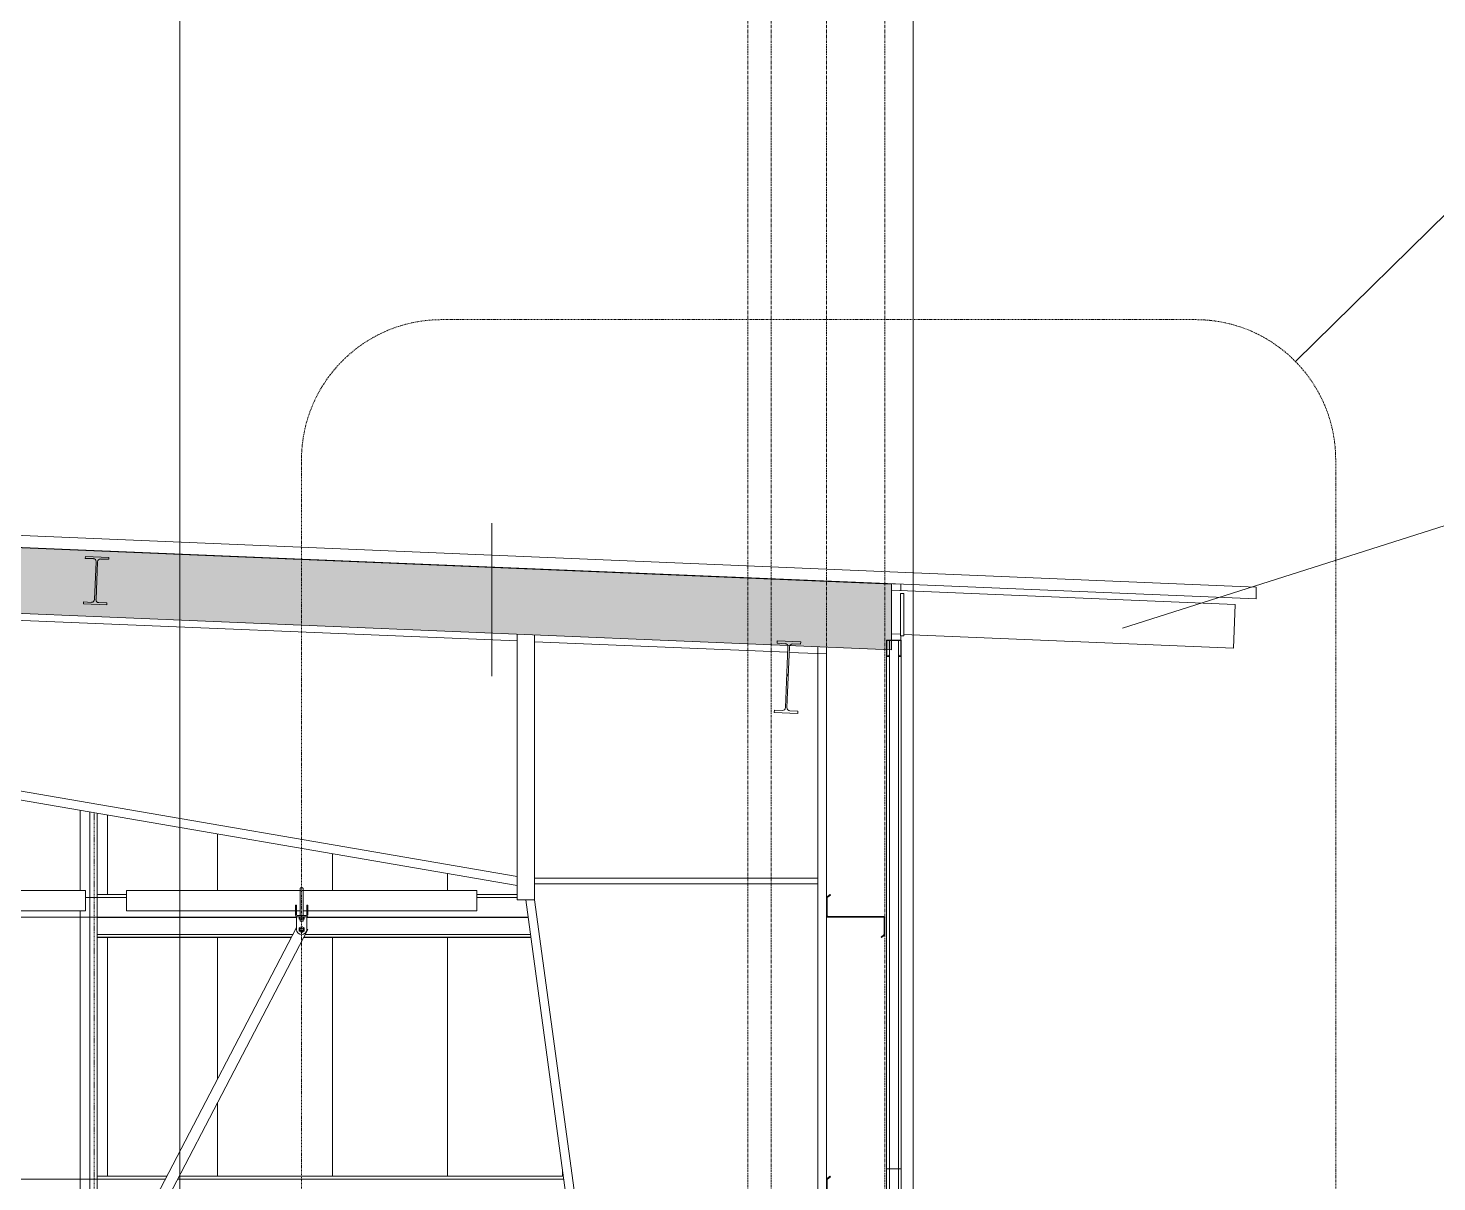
# Model space of a CAD drawing. Header units: inches. Extents: x 21386 to 98546, y -290 to 853.
# Drawn here: x 32791.8 to 33033, y 244.1 to 441.7 of the extents above; entities that cross this region are included whole.
import ezdxf

# ---------------------------------------------------------------- set-up
doc = ezdxf.new("R2010")
doc.units = ezdxf.units.IN
doc.header["$MEASUREMENT"] = 0
for name, pattern in [('Dash Dot 3_16_', [0.3125, 0.1875, -0.0625, 0, -0.0625]), ('Grid Line 1_2_', [0.875, 0.5, -0.125, 0.125, -0.125]), ('Hidden 1_8_', [0.1875, 0.125, -0.0625])]:
    doc.linetypes.add(name, pattern=pattern)
for name, color, linetype, lineweight in [('A-ANNO-IDEN', 131, 'Continuous', 9), ('A-ANNO-SYMB', 150, 'Continuous', 9), ('A-CLNG', 13, 'Continuous', 13), ('A-CLNG-PATT', 13, 'Continuous', 25), ('A-GLAZ-CWMG', 51, 'Continuous', 13), ('A-ROOF', 132, 'Continuous', 13), ('A-WALL', 113, 'Continuous', 13), ('A-WALL-PATT', 111, 'Continuous', 25), ('EOP-PR', 4, 'Continuous', 70), ('G-ANNO-SYMB', 111, 'Continuous', 9), ('I-WALL', 2, 'Continuous', 13), ('Q-SPCQ', 91, 'Continuous', 13), ('S-BEAM', 12, 'Continuous', 13), ('S-COLS', 52, 'Continuous', 13), ('S-GRID', 1, 'Continuous', 9)]:
    doc.layers.add(name, color=color, linetype=linetype, lineweight=lineweight)
pattern_1 = [(45, (22011.012, 102), (-19.007, 19.007), []), (45, (22011.012, 130.8), (-19.007, 19.007), [])]

# ---------------------------------------------------------------- blocks, each defined once
blk = doc.blocks.new('Basketball_Backstop-Performance_Sports_Systems-3103-Ceiling_Hung - 27_-0_ to 27_-11 7_8_-706978-Building Section - North_South looking East _ Fitness Center')
at = {"layer": 'Q-SPCQ', "color": 8, "lineweight": 9}
for p, q in [((22232.68, 294), (22184.79, 294)), ((22232.68, 294), (22232.68, 292.25)), ((22232.68, 292.25), (22232.68, 290.5)), ((22269.62, 294), (22239.68, 294)), ((22239.68, 292.25), (22239.68, 294)), ((22239.68, 290.5), (22239.68, 292.25)), ((22269.43, 292.25), (22269.43, 289.69)), ((22299.68, 294), (22269.79, 294)), ((22269.93, 289.69), (22269.93, 292.25)), ((22299.68, 294), (22299.68, 292.25)), ((22299.68, 292.25), (22299.68, 290.5)), ((22185.74, 290.5), (22232.68, 290.5)), ((22239.68, 290.5), (22268.62, 290.5)), ((22268.8, 291.5), (22268.62, 291.5)), ((22268.62, 291), (22268.62, 291.5)), ((22268.62, 291.5), (22268.62, 291.37)), ((22268.8, 291.5), (22268.62, 291.5)), ((22268.62, 291.35), (22268.62, 291)), ((22268.62, 289.81), (22268.62, 291)), ((22268.8, 291.37), (22268.8, 291.5)), ((22268.8, 291.5), (22268.8, 291)), ((22268.8, 291), (22268.8, 291.35)), ((22268.8, 291), (22268.8, 289.81)), ((22268.8, 290.5), (22269.46, 290.5)), ((22268.93, 289.5), (22268.8, 289.5)), ((22268.8, 289.25), (22268.8, 289.5)), ((22268.8, 289.5), (22268.8, 289.49)), ((22270.43, 289.69), (22268.93, 289.69)), ((22268.93, 289.5), (22270.43, 289.5)), ((22269.24, 289.5), (22269.24, 289.06)), ((22269.43, 290.5), (22269.43, 289.69)), ((22269.43, 289.5), (22269.43, 288.75)), ((22269.68, 289.06), (22269.68, 289.5)), ((22269.89, 290.5), (22270.55, 290.5)), ((22269.93, 289.69), (22269.93, 290.5)), ((22269.93, 288.75), (22269.93, 289.5)), ((22270.12, 289.5), (22270.12, 289.06)), ((22270.55, 289.5), (22270.43, 289.5)), ((22270.74, 291.5), (22270.55, 291.5)), ((22270.55, 291), (22270.55, 291.5)), ((22270.55, 291.5), (22270.55, 291.37)), ((22270.74, 291.5), (22270.55, 291.5)), ((22270.55, 291.35), (22270.55, 291)), ((22270.55, 291), (22270.55, 289.81)), ((22270.55, 289.49), (22270.55, 289.5)), ((22270.55, 289.5), (22270.55, 289.25)), ((22270.74, 291.37), (22270.74, 291.5)), ((22270.74, 291.5), (22270.74, 291)), ((22270.74, 291), (22270.74, 291.35)), ((22270.74, 289.81), (22270.74, 291)), ((22270.74, 290.5), (22299.68, 290.5)), ((22268.8, 287.66), (22190.51, 137.37)), ((22191.6, 135.4), (22270.75, 287.33)), ((22268.8, 288.31), (22268.8, 289.25)), ((22268.8, 288.18), (22268.8, 288.31)), ((22268.8, 287.31), (22268.8, 288.18)), ((22269.68, 289.06), (22269.24, 289.06)), ((22269.68, 287.82), (22269.24, 287.57)), ((22269.24, 287.57), (22269.24, 287.06)), ((22269.24, 287.06), (22269.68, 286.81)), ((22269.68, 288.75), (22269.44, 288.75)), ((22270.12, 289.06), (22269.68, 289.06)), ((22269.92, 288.75), (22269.68, 288.75)), ((22270.12, 287.57), (22269.68, 287.82)), ((22269.68, 286.81), (22270.12, 287.06)), ((22270.12, 287.06), (22270.12, 287.57)), ((22270.55, 289.25), (22270.55, 288.31)), ((22270.55, 288.31), (22270.55, 288.18)), ((22270.55, 288.18), (22270.55, 287.31)), ((22270.63, 287.39), (22270.75, 287.33))]:
    blk.add_line(p, q, dxfattribs=at)
at = {"layer": 'Q-SPCQ', "color": 8, "lineweight": 9, "flags": 128}
for points in [[(22269.43, 294.25), (22269.43, 294.26), (22269.43, 294.27), (22269.43, 294.28), (22269.43, 294.29), (22269.43, 294.3), (22269.43, 294.31), (22269.44, 294.32), (22269.44, 294.33), (22269.44, 294.34), (22269.45, 294.35), (22269.45, 294.36), (22269.46, 294.37), (22269.46, 294.37), (22269.47, 294.38), (22269.47, 294.39), (22269.48, 294.4), (22269.48, 294.41), (22269.49, 294.41), (22269.5, 294.42), (22269.5, 294.43), (22269.51, 294.44), (22269.52, 294.44), (22269.53, 294.45), (22269.53, 294.45), (22269.54, 294.46), (22269.55, 294.47), (22269.56, 294.47), (22269.57, 294.48), (22269.58, 294.48), (22269.59, 294.48), (22269.6, 294.49), (22269.61, 294.49), (22269.62, 294.49), (22269.63, 294.49), (22269.64, 294.5), (22269.65, 294.5), (22269.66, 294.5), (22269.67, 294.5), (22269.68, 294.5), (22269.68, 294.5)], [(22269.43, 293.97), (22269.43, 294.01), (22269.43, 294.05), (22269.43, 294.08), (22269.43, 294.11), (22269.43, 294.14), (22269.43, 294.17), (22269.43, 294.19), (22269.43, 294.21), (22269.43, 294.22), (22269.43, 294.23), (22269.43, 294.24), (22269.43, 294.25), (22269.43, 294.25)], [(22269.43, 294.25), (22269.43, 294.25), (22269.43, 294.24), (22269.43, 294.24), (22269.43, 294.22), (22269.43, 294.21), (22269.43, 294.19), (22269.43, 294.17), (22269.43, 294.15), (22269.43, 294.12), (22269.43, 294.09), (22269.43, 294.06), (22269.43, 294.02), (22269.43, 293.99), (22269.43, 293.94), (22269.43, 293.9), (22269.43, 293.85), (22269.43, 293.81), (22269.43, 293.75), (22269.43, 293.7), (22269.43, 293.64), (22269.43, 293.58), (22269.43, 293.52), (22269.43, 293.46), (22269.43, 293.4), (22269.43, 293.33), (22269.43, 293.26), (22269.43, 293.19), (22269.43, 293.12), (22269.43, 293.05), (22269.43, 292.97), (22269.43, 292.9), (22269.43, 292.82), (22269.43, 292.75), (22269.43, 292.67), (22269.43, 292.59), (22269.43, 292.51), (22269.43, 292.43), (22269.43, 292.35), (22269.43, 292.27), (22269.43, 292.25)], [(22269.68, 294.5), (22269.69, 294.5), (22269.7, 294.5), (22269.71, 294.5), (22269.72, 294.5), (22269.73, 294.5), (22269.74, 294.49), (22269.75, 294.49), (22269.76, 294.49), (22269.77, 294.48), (22269.78, 294.48), (22269.78, 294.48), (22269.79, 294.47), (22269.8, 294.47), (22269.81, 294.46), (22269.82, 294.46), (22269.83, 294.45), (22269.84, 294.44), (22269.84, 294.44), (22269.85, 294.43), (22269.86, 294.42), (22269.86, 294.42), (22269.87, 294.41), (22269.88, 294.4), (22269.88, 294.39), (22269.89, 294.39), (22269.89, 294.38), (22269.9, 294.37), (22269.9, 294.36), (22269.91, 294.35), (22269.91, 294.34), (22269.91, 294.33), (22269.92, 294.32), (22269.92, 294.31), (22269.92, 294.3), (22269.92, 294.29), (22269.93, 294.28), (22269.93, 294.27), (22269.93, 294.26), (22269.93, 294.25), (22269.93, 294.25)], [(22269.93, 292.25), (22269.93, 292.33), (22269.93, 292.41), (22269.93, 292.49), (22269.93, 292.57), (22269.93, 292.65), (22269.93, 292.73), (22269.93, 292.8), (22269.93, 292.88), (22269.93, 292.95), (22269.93, 293.03), (22269.93, 293.1), (22269.93, 293.17), (22269.93, 293.24), (22269.93, 293.31), (22269.93, 293.38), (22269.93, 293.44), (22269.93, 293.51), (22269.93, 293.57), (22269.93, 293.63), (22269.93, 293.68), (22269.93, 293.74), (22269.93, 293.79), (22269.93, 293.84), (22269.93, 293.89), (22269.93, 293.93), (22269.93, 293.97), (22269.93, 294.01), (22269.93, 294.05), (22269.93, 294.08), (22269.93, 294.11), (22269.93, 294.14), (22269.93, 294.17), (22269.93, 294.19), (22269.93, 294.21), (22269.93, 294.22), (22269.93, 294.23), (22269.93, 294.24), (22269.93, 294.25), (22269.93, 294.25)], [(22269.93, 294.25), (22269.93, 294.25), (22269.93, 294.24), (22269.93, 294.24), (22269.93, 294.22), (22269.93, 294.21), (22269.93, 294.19), (22269.93, 294.17), (22269.93, 294.15), (22269.93, 294.12), (22269.93, 294.09), (22269.93, 294.06), (22269.93, 294.02), (22269.93, 293.99)]]:
    blk.add_lwpolyline(points, dxfattribs=at)
at = {"layer": 'Q-SPCQ', "color": 8, "lineweight": 9}
for centre, radius, start, end in [((22268.93, 289.81), 0.312, 180, 270), ((22268.93, 289.81), 0.125, 180, 270), ((22270.43, 289.81), 0.313, 270, 0), ((22270.43, 289.81), 0.125, 270, 0), ((22269.68, 287.31), 0.875, 180, 0), ((22269.68, 287.31), 0.281, 135, 165), ((22269.68, 287.31), 0.281, 195, 225), ((22269.68, 287.31), 0.25, 0, 180), ((22269.68, 287.31), 0.25, 120, 180), ((22269.68, 287.31), 0.25, 180, 195), ((22269.68, 287.31), 0.25, 180, 0), ((22269.68, 287.31), 0.281, 75, 105), ((22269.68, 287.31), 0.25, 75, 105), ((22269.68, 287.31), 0.25, 255, 330), ((22269.68, 287.31), 0.281, 255, 285), ((22269.68, 287.31), 0.281, 15, 45), ((22269.68, 287.31), 0.281, 315, 345), ((22269.68, 287.31), 0.25, 0, 15), ((22269.68, 287.31), 0.25, 345, 0)]:
    blk.add_arc(centre, radius, start, end, dxfattribs=at)
blk = doc.blocks.new('Rectangular Mullion - Profile_Polycarbonate_Upper and left-1767982-Building Section - North_South looking East _ Fitness Center')
at = {"layer": 'A-GLAZ-CWMG', "color": 7}
for p, q in [((22369.8, 336.84), (22369.8, 334.09)), ((22372.3, 336.84), (22369.8, 336.84)), ((22369.87, 334.15), (22369.87, 336.78)), ((22369.87, 336.78), (22372.24, 336.78)), ((22372.24, 336.78), (22372.24, 334.15)), ((22372.3, 334.09), (22372.3, 336.84)), ((22369.8, 334.09), (22370.3, 334.09)), ((22370.24, 334.15), (22369.87, 334.15)), ((22370.3, 334.34), (22370.24, 334.34)), ((22370.24, 334.34), (22370.24, 334.15)), ((22370.3, 334.09), (22370.3, 334.34)), ((22371.94, 334.34), (22371.88, 334.34)), ((22371.88, 334.34), (22371.88, 334.09)), ((22371.88, 334.09), (22372.3, 334.09)), ((22371.94, 334.15), (22371.94, 334.34)), ((22372.24, 334.15), (22371.94, 334.15))]:
    blk.add_line(p, q, dxfattribs=at)
blk = doc.blocks.new('Rectangular Mullion - Profile_Polycarbonate_right-1189833-Building Section - North_South looking East _ Fitness Center')
at = {"layer": 'A-GLAZ-CWMG', "color": 10, "lineweight": 9}
for p, q in [((22371.88, 246.3), (22371.88, 336.78)), ((22370.3, 246.3), (22370.3, 335.23))]:
    blk.add_line(p, q, dxfattribs=at)
at = {"layer": 'A-GLAZ-CWMG', "color": 8, "lineweight": 9}
for p, q in [((22369.8, 246.3), (22369.8, 334.09)), ((22372.3, 246.3), (22372.3, 334.09))]:
    blk.add_line(p, q, dxfattribs=at)
blk = doc.blocks.new('Rectangular Mullion - Profile_Polycarbonate_right-1767695-Building Section - North_South looking East _ Fitness Center')
at = {"layer": 'A-GLAZ-CWMG', "color": 8, "lineweight": 9}
for p, q in [((22236.43, 293.29), (22236.43, 306.91)), ((22236.43, 245.04), (22236.43, 285.94)), ((22236.43, 225.51), (22236.43, 237.69)), ((22236.43, 196.79), (22236.43, 221.45)), ((22236.43, 148.54), (22236.43, 189.44)), ((22236.43, 103.68), (22236.43, 141.19)), ((22236.43, 55.05), (22236.43, 96.32)), ((22236.43, 37.12), (22236.43, 47.7))]:
    blk.add_line(p, q, dxfattribs=at)
blk = doc.blocks.new('W-Wide Flange - W12X22-1533120-Building Section - North_South looking East _ Fitness Center')
at = {"layer": 'S-BEAM', "lineweight": 9}
h = blk.add_hatch(dxfattribs=at)
h.set_pattern_fill('FP_36', color=8, style=0, pattern_type=2)
h.set_pattern_definition(pattern_1)
h.paths.add_polyline_path([(22354.61, 324.29), (22354.63, 324.71), (22353.26, 324.77), (22352.9, 324.93), (22352.77, 325.3), (22353.2, 335.72), (22353.37, 336.07), (22353.74, 336.21), (22355.11, 336.15), (22355.13, 336.58), (22351.1, 336.74), (22351.08, 336.32), (22352.45, 336.26), (22352.81, 336.1), (22352.94, 335.73), (22352.51, 325.31), (22352.35, 324.96), (22351.98, 324.82), (22350.61, 324.88), (22350.59, 324.45)], flags=0)
at = {"layer": 'S-BEAM', "color": 7}
for p, q in [((22351.1, 336.74), (22351.08, 336.32)), ((22351.08, 336.32), (22352.45, 336.26)), ((22355.13, 336.58), (22351.1, 336.74)), ((22352.94, 335.73), (22352.51, 325.31)), ((22352.77, 325.3), (22353.2, 335.72)), ((22353.74, 336.21), (22355.11, 336.15)), ((22355.11, 336.15), (22355.13, 336.58)), ((22350.61, 324.88), (22350.59, 324.45)), ((22350.59, 324.45), (22354.61, 324.29)), ((22351.98, 324.82), (22350.61, 324.88)), ((22354.63, 324.71), (22353.26, 324.77)), ((22354.61, 324.29), (22354.63, 324.71))]:
    blk.add_line(p, q, dxfattribs=at)
for centre, radius, start, end in [((22352.43, 335.75), 0.512, 357.6141, 87.6141), ((22353.72, 335.7), 0.513, 87.6141, 177.6141), ((22352, 325.33), 0.512, 267.6141, 357.6141), ((22353.28, 325.28), 0.513, 177.6141, 267.6141)]:
    blk.add_arc(centre, radius, start, end, dxfattribs=at)
blk = doc.blocks.new('columns and girder2 - one-1334686-Building Section - North_South looking East _ Fitness Center')
at = {"layer": 'S-BEAM', "color": 8, "lineweight": 9}
for p, q in [((22024.63, 348.46), (22306.55, 336.72)), ((22306.55, 337.89), (22306.55, 292.37)), ((22309.55, 292.37), (22309.55, 337.76)), ((22309.55, 336.59), (22352.9, 334.78)), ((22358.05, 335.74), (22358.05, 0)), ((22359.55, 292.81), (22359.55, 335.68)), ((22359.55, 334.51), (22359.55, 335.68)), ((22353.16, 334.77), (22359.55, 334.51)), ((22306.55, 296.38), (22142.86, 324.52)), ((22142.77, 323.01), (22306.55, 294.85)), ((22358.05, 296.12), (22309.55, 296.12)), ((22309.55, 295.12), (22358.05, 295.12)), ((22306.55, 292.37), (22309.55, 292.37)), ((22308.04, 292.37), (22347.85, 0)), ((22349.36, 0), (22309.55, 292.37)), ((22359.55, 244.56), (22359.55, 289.44))]:
    blk.add_line(p, q, dxfattribs=at)
blk = doc.blocks.new('Girt_Z - 10_D-V157-Building Section - North_South looking East _ Fitness Center')
at = {"layer": 'S-BEAM', "color": 7}
for p, q in [((22360.13, 245.04), (22359.55, 244.56)), ((22359.55, 244.56), (22359.55, 241.19)), ((22359.66, 244.51), (22360.2, 244.96)), ((22359.66, 241.37), (22359.66, 244.51)), ((22360.2, 244.96), (22360.13, 245.04)), ((22359.55, 241.19), (22369.37, 241.19)), ((22369.37, 241.3), (22359.74, 241.3)), ((22369.44, 241.11), (22369.44, 238.22)), ((22369.55, 238.17), (22369.55, 241.11)), ((22369.44, 238.22), (22368.91, 237.77)), ((22368.91, 237.77), (22368.98, 237.69)), ((22368.98, 237.69), (22369.55, 238.17))]:
    blk.add_line(p, q, dxfattribs=at)
for centre, radius, start, end in [((22359.74, 241.38), 0.0782, 183.0424, 270), ((22369.37, 241.11), 0.187, 360, 90), ((22369.37, 241.11), 0.0782, 2.1227, 90)]:
    blk.add_arc(centre, radius, start, end, dxfattribs=at)
blk = doc.blocks.new('Girt_Z - 10_D-1241717-Building Section - North_South looking East _ Fitness Center')
at = {"layer": 'S-BEAM', "lineweight": 9}
h = blk.add_hatch(dxfattribs=at)
h.set_pattern_fill('FP_36', color=8, style=0, pattern_type=2)
h.set_pattern_definition(pattern_1)
h.paths.add_polyline_path([(22368.98, 285.94), (22369.55, 286.42), (22369.55, 289.36), (22369.44, 289.36), (22369.44, 286.47), (22368.91, 286.02)], flags=0)
h.paths.add_polyline_path([(22359.55, 289.44), (22369.37, 289.44), (22369.37, 289.55), (22359.74, 289.55)], flags=0)
h.paths.add_polyline_path([(22359.55, 289.44), (22359.66, 289.62), (22359.66, 292.76), (22360.2, 293.21), (22360.13, 293.29), (22359.55, 292.81)], flags=0)
at = {"layer": 'S-BEAM', "color": 7}
for p, q in [((22360.13, 293.29), (22359.55, 292.81)), ((22359.55, 292.81), (22359.55, 289.44)), ((22359.66, 292.76), (22360.2, 293.21)), ((22359.66, 289.62), (22359.66, 292.76)), ((22360.2, 293.21), (22360.13, 293.29)), ((22359.55, 289.44), (22369.37, 289.44)), ((22369.37, 289.55), (22359.74, 289.55)), ((22369.44, 289.36), (22369.44, 286.47)), ((22369.55, 286.42), (22369.55, 289.36)), ((22369.44, 286.47), (22368.91, 286.02)), ((22368.91, 286.02), (22368.98, 285.94)), ((22368.98, 285.94), (22369.55, 286.42))]:
    blk.add_line(p, q, dxfattribs=at)
for centre, radius, start, end in [((22359.74, 289.63), 0.0782, 183.0424, 270), ((22369.37, 289.36), 0.187, 360, 90), ((22369.37, 289.36), 0.0782, 2.1227, 90)]:
    blk.add_arc(centre, radius, start, end, dxfattribs=at)
blk = doc.blocks.new('Girt_Z - 10_D-1223971-Building Section - North_South looking East _ Fitness Center')
at = {"layer": 'S-BEAM', "color": 8, "lineweight": 9}
for p, q in [((22185.09, 244.56), (22246.35, 244.56)), ((22234.66, 245.04), (22246.6, 245.04)), ((22248.47, 244.56), (22314.55, 244.56)), ((22248.72, 245.04), (22314.48, 245.04))]:
    blk.add_line(p, q, dxfattribs=at)
blk = doc.blocks.new('Girt_Z - 10_D-1223976-Building Section - North_South looking East _ Fitness Center')
at = {"layer": 'S-BEAM', "color": 8, "lineweight": 9}
for p, q in [((22104.8, 289.44), (22104.8, 292.81)), ((22104.8, 292.81), (22105.56, 292.81)), ((22112.05, 292.81), (22136.68, 292.81)), ((22232.68, 292.81), (22239.68, 292.81)), ((22234.66, 293.29), (22239.68, 293.29)), ((22299.68, 293.29), (22306.55, 293.29)), ((22299.68, 292.81), (22306.55, 292.81)), ((22104.8, 289.44), (22105.56, 289.44)), ((22112.05, 289.44), (22183.94, 289.44)), ((22185.41, 289.44), (22268.8, 289.44)), ((22270.55, 289.44), (22308.44, 289.44)), ((22234.66, 289.36), (22268.8, 289.36)), ((22270.55, 289.36), (22308.45, 289.36)), ((22234.66, 286.47), (22268.18, 286.47)), ((22234.66, 286.02), (22267.95, 286.02)), ((22234.66, 285.94), (22267.91, 285.94)), ((22270.02, 285.94), (22308.91, 285.94)), ((22270.06, 286.02), (22308.9, 286.02)), ((22270.3, 286.47), (22308.84, 286.47))]:
    blk.add_line(p, q, dxfattribs=at)
blk = doc.blocks.new('Rectangular Mullion - Profile_Polycarbonate_right-1766041-Building Section - North_South looking East _ Fitness Center')
at = {"layer": 'A-GLAZ-CWMG', "color": 8, "lineweight": 9}
for p, q in [((22369.8, 246.3), (22370.3, 246.3)), ((22369.8, 194.5), (22369.8, 246.3)), ((22371.88, 246.3), (22372.3, 246.3)), ((22372.3, 194.5), (22372.3, 246.3))]:
    blk.add_line(p, q, dxfattribs=at)
at = {"layer": 'A-GLAZ-CWMG', "color": 10, "lineweight": 9}
for p, q in [((22370.3, 246.3), (22371.88, 246.3)), ((22370.3, 194.5), (22370.3, 246.3)), ((22371.88, 194.5), (22371.88, 246.3))]:
    blk.add_line(p, q, dxfattribs=at)
blk = doc.blocks.new('W-Wide Flange - W8X15-1528935-Building Section - North_South looking East _ Fitness Center')
at = {"layer": 'S-BEAM', "color": 7}
for p, q in [((22232.65, 351.19), (22232.63, 350.87)), ((22232.63, 350.87), (22234.02, 350.82)), ((22236.65, 351.02), (22232.65, 351.19)), ((22234.49, 350.3), (22234.22, 343.82)), ((22234.47, 343.81), (22234.74, 350.29)), ((22235.25, 350.76), (22236.64, 350.71)), ((22236.64, 350.71), (22236.65, 351.02)), ((22232.32, 343.4), (22232.31, 343.08)), ((22232.31, 343.08), (22236.31, 342.92)), ((22233.7, 343.34), (22232.32, 343.4)), ((22236.33, 343.23), (22234.94, 343.29)), ((22236.31, 342.92), (22236.33, 343.23))]:
    blk.add_line(p, q, dxfattribs=at)
for centre, radius, start, end in [((22234, 350.32), 0.498, 357.6141, 87.6141), ((22235.23, 350.27), 0.497, 87.6141, 177.6141), ((22233.73, 343.84), 0.498, 267.6141, 357.6141), ((22234.96, 343.79), 0.497, 177.6141, 267.6141)]:
    blk.add_arc(centre, radius, start, end, dxfattribs=at)
blk = doc.blocks.new('Dimension Lumber - 5_5 x 7_5 Glulam-1730092-Building Section - North_South looking East _ Fitness Center')
at = {"layer": 'S-BEAM', "color": 8, "lineweight": 9}
for p, q in [((22370.68, 345.44), (22429.52, 342.98)), ((22429.52, 342.98), (22429.21, 335.49)), ((22370.68, 337.93), (22372.18, 337.87)), ((22372.8, 337.84), (22429.21, 335.49))]:
    blk.add_line(p, q, dxfattribs=at)
blk = doc.blocks.new('C-Channel-Column - C10X25-1772857-Building Section - North_South looking East _ Fitness Center')
at = {"layer": 'S-COLS', "color": 8, "linetype": 'Hidden 1_8_', "lineweight": 9}
for p, q in [((22234.13, 307.31), (22234.13, 221.11)), ((22234.13, 217.05), (22234.13, 196.31)), ((22234.13, 196.31), (22234.13, 37.12)), ((22234.13, 34.88), (22234.13, 32.5)), ((22234.13, 31.5), (22234.13, 28.5)), ((22234.13, 4), (22234.13, 0))]:
    blk.add_line(p, q, dxfattribs=at)

msp = doc.modelspace()

# ---------------------------------------------------------------- hatches: boundary and pattern name
at = {"layer": 'A-CLNG-PATT', "lineweight": 9}
h = msp.add_hatch(dxfattribs=at)
h.set_pattern_fill('FP_34', color=8, style=0, pattern_type=2)
h.set_pattern_definition([(161.57, (22011.972, 102.96), (-7.6802237, -0.0009796), [0, -54.643, 6.067, 0]), (18.43, (22010.052, 102.96), (-7.6802237, 0.0009796), [0, -54.643, 6.067, 0]), (108.43, (22011.972, 102.96), (3.8382953, -19.2013653), [18.211, -42.499]), (71.57, (22010.052, 102.96), (3.8382953, 19.2013653), [18.211, -42.499])])
h.paths.add_polyline_path([(32939.63, 335.22), (32939.63, 346.48), (31704, 397.96), (31704, 386.7), (32828.29, 339.86)], flags=0)
at = {"layer": 'A-WALL-PATT', "lineweight": 9}
h = msp.add_hatch(dxfattribs=at)
h.set_pattern_fill('FP_40', color=8, style=0, pattern_type=2)
h.set_pattern_definition([(90, (22233.678, 0), (-19.685, 1e-15), [])])
h.paths.add_polyline_path([(32805.44, 2.75), (32814.24, 2.75), (32814.24, 4), (32805.44, 4)], flags=0)
h.paths.add_polyline_path([(32905.76, 2.75), (32916.43, 2.75), (32910.31, 47.7), (32805.38, 47.7), (32805.44, 37.12), (32832.24, 36.98), (32832.37, 36.87), (32832.82, 36.74), (32833.23, 36), (32832.99, 35.45), (32832.06, 34.97), (32831.65, 34.95), (32831.23, 34.89), (32831.07, 34.88), (32825.89, 34.88), (32805.44, 34.87), (32805.44, 32.5), (32814.24, 32.5), (32814.24, 34.87), (32816.3, 34.87), (32816.3, 32.5), (32822.4, 32.5), (32822.4, 34.87), (32824.46, 34.87), (32824.46, 32.5), (32827.82, 32.5), (32827.88, 34.87), (32829.86, 34.87), (32829.86, 32.5), (32830.46, 32.5), (32830.49, 34.87), (32832.73, 34.87), (32832.73, 2.75), (32867.03, 2.75)], flags=0)
h.paths.add_polyline_path([(32824.46, 2.75), (32827.82, 2.75), (32827.82, 4), (32824.46, 4)], flags=0)
h.paths.add_polyline_path([(32816.3, 2.75), (32822.4, 2.75), (32822.4, 4), (32816.3, 4)], flags=0)
h.paths.add_polyline_path([(32830.46, 2.75), (32830.46, 4), (32829.86, 4), (32829.86, 2.75)], flags=0)
h.paths.add_polyline_path([(32811.76, 28.5), (32814.24, 28.5), (32814.24, 31.5), (32805.44, 31.5), (32805.44, 28.5), (32808.93, 28.5)], flags=0)
h.paths.add_polyline_path([(32830.26, 28.5), (32830.46, 28.5), (32830.46, 31.5), (32829.86, 31.5), (32829.86, 28.5), (32830.04, 28.5)], flags=0)
h.paths.add_polyline_path([(32826.17, 28.5), (32827.82, 28.5), (32827.82, 31.5), (32824.46, 31.5), (32824.46, 28.5), (32825.18, 28.5)], flags=0)
h.paths.add_polyline_path([(32816.3, 28.5), (32822.4, 28.5), (32822.4, 31.5), (32816.3, 31.5), (32816.3, 28.63)], flags=0)
h.paths.add_polyline_path([(32909.3, 55.05), (32903.68, 96.32), (32805.38, 96.32), (32805.38, 55.05), (32905.76, 55.05)], flags=0)
h.paths.add_polyline_path([(32878.02, 103.68), (32902.68, 103.68), (32897.57, 141.19), (32805.38, 141.19), (32805.38, 103.68), (32876.99, 103.68)], flags=0)
h.paths.add_polyline_path([(32878.5, 148.54), (32896.57, 148.54), (32891, 189.44), (32805.38, 189.44), (32805.38, 148.54), (32878.02, 148.54)], flags=0)
h.paths.add_polyline_path([(32941.19, 173.07), (32941.19, 173.14), (32939.25, 173.15)], flags=0)
h.paths.add_polyline_path([(32941.19, 175.14), (32941.19, 176), (32939.25, 176), (32939.25, 175.22)], flags=0)
h.paths.add_polyline_path([(32938.75, 196.3), (32938.75, 237.31), (32928.5, 237.31), (32928.5, 196.31), (32929.08, 196.79), (32929.15, 196.71), (32928.65, 196.3), (32929.15, 196.3)], flags=0)
h.paths.add_polyline_path([(32876.99, 196.79), (32890, 196.79), (32884.43, 237.69), (32813.83, 237.69), (32805.38, 221.45), (32805.38, 196.79), (32828.29, 196.79)], flags=0)
h.paths.add_polyline_path([(32805.38, 225.51), (32811.72, 237.69), (32805.38, 237.69), (32805.38, 232.74)], flags=0)
h.paths.add_polyline_path([(32928.69, 241.3), (32938.75, 241.3), (32938.75, 335.25), (32928.5, 335.68), (32928.5, 292.81), (32929.08, 293.29), (32929.15, 293.21), (32928.61, 292.76), (32928.57, 289.55), (32928.5, 289.36), (32928.5, 244.56), (32929.08, 245.04), (32929.15, 244.96), (32928.61, 244.51), (32928.61, 241.3)], flags=0)
h.paths.add_polyline_path([(32838.65, 245.04), (32883.43, 245.04), (32877.86, 285.94), (32838.97, 285.94), (32817.67, 245.04), (32838.45, 245.04)], flags=0)
h.paths.add_polyline_path([(32808.93, 245.04), (32815.55, 245.04), (32836.86, 285.94), (32805.38, 285.94), (32805.38, 245.04)], flags=0)
h.paths.add_polyline_path([(32937.93, 285.94), (32937.86, 286.02), (32938.39, 286.47), (32938.39, 289.36), (32938.5, 289.36), (32938.5, 286.42), (32938.03, 286.02)], flags=0)
h.paths.add_polyline_path([(32928.69, 289.44), (32928.61, 289.5), (32928.69, 289.55), (32938.31, 289.55), (32938.31, 289.44)], flags=0)
h.paths.add_polyline_path([(32805.38, 293.29), (32808.63, 293.29), (32808.63, 294), (32838.39, 294.04), (32838.46, 294.3), (32838.63, 294.44), (32838.85, 294.1), (32838.88, 294), (32868.63, 293.94), (32868.63, 293.29), (32875.5, 293.29), (32875.5, 294.85), (32805.38, 306.91), (32805.38, 293.4)], flags=0)
h.paths.add_polyline_path([(32939.63, 336.84), (32941.19, 336.84), (32941.13, 337.87), (32939.63, 337.93)], flags=0)
h.paths.add_polyline_path([(32941.19, 345.37), (32941.19, 346.43), (32939.63, 346.48), (32939.63, 345.44)], flags=0)

# ---------------------------------------------------------------- linework, layer by layer
at = {"layer": 'A-ANNO-IDEN', "color": 153}
msp.add_line((32979.14, 338.9), (33544.86, 519.32), dxfattribs=at)
at = {"layer": 'A-ANNO-SYMB'}
msp.add_line((33008.78, 384.59), (33055.52, 430.6), dxfattribs=at)
at = {"layer": 'A-ANNO-SYMB', "linetype": 'Dash Dot 3_16_'}
for p, q in [((32991.67, 391.76), (32862.6, 391.76)), ((32838.6, 367.76), (32838.6, -47.05)), ((33015.67, -47.05), (33015.67, 367.76))]:
    msp.add_line(p, q, dxfattribs=at)
for centre, start, end in [((32862.6, 367.76), 90, 180), ((32991.67, 367.76), 0, 90)]:
    msp.add_arc(centre, 24, start, end, dxfattribs=at)
at = {"layer": 'A-CLNG', "color": 7}
for p, q in [((32939.63, 346.48), (31704, 397.96)), ((31704, 386.7), (32939.63, 335.22)), ((32939.63, 335.22), (32939.63, 346.48))]:
    msp.add_line(p, q, dxfattribs=at)
at = {"layer": 'A-ROOF', "color": 7}
for p, q in [((33002.04, 345.96), (31689.4, 400.65)), ((31689.4, 398.65), (33002.04, 343.95)), ((33002.04, 343.95), (33002.04, 345.96))]:
    msp.add_line(p, q, dxfattribs=at)
at = {"layer": 'A-WALL', "color": 8, "lineweight": 9}
for p, q in [((32941.19, 346.43), (32802.69, 352.2)), ((32941.19, 345.37), (32941.19, 346.43)), ((32941.19, 336.84), (32941.19, 337.62)), ((32802.38, 219.75), (32802.38, 307.43))]:
    msp.add_line(p, q, dxfattribs=at)
at = {"layer": 'A-WALL', "color": 7}
for p, q in [((32939.25, 336.78), (32939.25, 191.34)), ((32940.83, 336.78), (32939.25, 336.78)), ((32940.83, 191.34), (32940.83, 336.78))]:
    msp.add_line(p, q, dxfattribs=at)
at = {"layer": 'A-WALL', "color": 10, "lineweight": 9}
for p, q in [((32940.83, 246.3), (32940.83, 336.78)), ((32939.25, 335.23), (32939.25, 246.3))]:
    msp.add_line(p, q, dxfattribs=at)
at = {"layer": 'EOP-PR', "color": 8, "lineweight": 9}
msp.add_line((32871.2, 356.89), (32871.2, 330.72), dxfattribs=at)
at = {"layer": 'G-ANNO-SYMB'}
for p, q in [((32817.78, 545.16), (32817.78, -79.66)), ((32943.31, 545.16), (32943.31, -79.66))]:
    msp.add_line(p, q, dxfattribs=at)
at = {"layer": 'I-WALL', "color": 7}
for p, q in [((32941.13, 344.87), (32941.13, 337.62)), ((32941.75, 344.87), (32941.13, 344.87)), ((32941.75, 337.62), (32941.75, 344.87)), ((32941.13, 337.62), (32941.75, 337.62))]:
    msp.add_line(p, q, dxfattribs=at)
at = {"layer": 'S-COLS', "color": 8, "lineweight": 9}
for p, q in [((32800.72, 307.71), (32800.72, 294)), ((32803.61, 222.12), (32803.61, 307.21)), ((32800.72, 290.5), (32800.72, 216.57))]:
    msp.add_line(p, q, dxfattribs=at)
at = {"layer": 'S-GRID', "linetype": 'Grid Line 1_2_'}
for p, q in [((32915, -273.16), (32915, 738.66)), ((32919, -273.16), (32919, 738.66)), ((32928.5, -273.16), (32928.5, 738.66)), ((32928.5, -273.16), (32928.5, 738.66)), ((32938.5, -273.16), (32938.5, 738.66))]:
    msp.add_line(p, q, dxfattribs=at)

# ---------------------------------------------------------------- block references
at = {"layer": 'A-GLAZ-CWMG', "color": 8, "lineweight": 9}
for name in ['Rectangular Mullion - Profile_Polycarbonate_Upper and left-1767982-Building Section - North_South looking East _ Fitness Center', 'Rectangular Mullion - Profile_Polycarbonate_right-1189833-Building Section - North_South looking East _ Fitness Center', 'Rectangular Mullion - Profile_Polycarbonate_right-1767695-Building Section - North_South looking East _ Fitness Center', 'Rectangular Mullion - Profile_Polycarbonate_right-1766041-Building Section - North_South looking East _ Fitness Center']:
    msp.add_blockref(name, (10568.95, 0), dxfattribs=at)
at = {"layer": 'Q-SPCQ', "color": 8, "lineweight": 9}
msp.add_blockref('Basketball_Backstop-Performance_Sports_Systems-3103-Ceiling_Hung - 27_-0_ to 27_-11 7_8_-706978-Building Section - North_South looking East _ Fitness Center', (10568.95, 0), dxfattribs=at)
at = {"layer": 'S-BEAM', "color": 8, "lineweight": 9}
for name in ['columns and girder2 - one-1334686-Building Section - North_South looking East _ Fitness Center', 'W-Wide Flange - W8X15-1528935-Building Section - North_South looking East _ Fitness Center', 'Dimension Lumber - 5_5 x 7_5 Glulam-1730092-Building Section - North_South looking East _ Fitness Center', 'W-Wide Flange - W12X22-1533120-Building Section - North_South looking East _ Fitness Center', 'Girt_Z - 10_D-1223976-Building Section - North_South looking East _ Fitness Center', 'Girt_Z - 10_D-1241717-Building Section - North_South looking East _ Fitness Center', 'Girt_Z - 10_D-1223971-Building Section - North_South looking East _ Fitness Center', 'Girt_Z - 10_D-V157-Building Section - North_South looking East _ Fitness Center']:
    msp.add_blockref(name, (10568.95, 0), dxfattribs=at)
at = {"layer": 'S-COLS', "color": 8, "linetype": 'Hidden 1_8_', "lineweight": 9}
msp.add_blockref('C-Channel-Column - C10X25-1772857-Building Section - North_South looking East _ Fitness Center', (10568.95, 0), dxfattribs=at)

doc.saveas('drawing.dxf')
